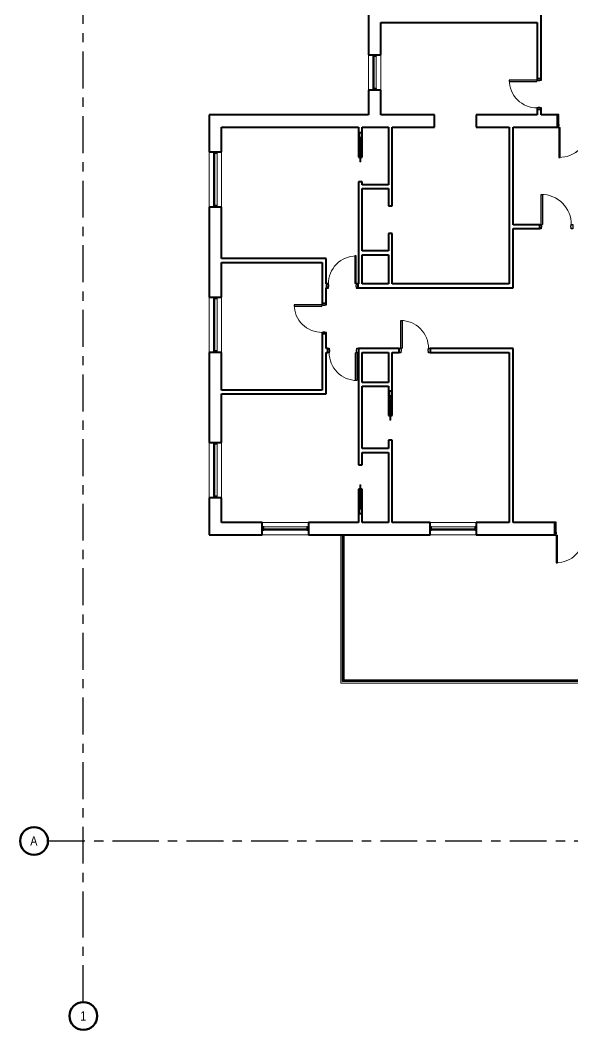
# Model space of a CAD drawing. Header units: inches. Extents: x -1352 to 84, y -1419 to 793.
# Drawn here: x -1352 to -634, y -1419 to -107 of the extents above; entities that cross this region are included whole.
import ezdxf

# ---------------------------------------------------------------- set-up
doc = ezdxf.new("R2010")
doc.units = ezdxf.units.IN
doc.header["$MEASUREMENT"] = 0
doc.linetypes.add('Grid Line', pattern=[84, 48, -12, 12, -12])
for name, color, linetype, lineweight in [('A-DOOR', 31, 'Continuous', 15), ('A-DOOR-FRAM', 31, 'Continuous', 25), ('A-FLOR-HRAL', 11, 'Continuous', 9), ('A-GLAZ-CURT', 52, 'Continuous', 9), ('A-GLAZ-CWMG', 51, 'Continuous', 9), ('I-WALL', 2, 'Continuous', 15), ('S-GRID', 1, 'Continuous', 9), ('S-GRID-IDEN', 1, 'Continuous', 50)]:
    doc.layers.add(name, color=color, linetype=linetype, lineweight=lineweight)
doc.styles.add('Arial Narrow_1', font='ARIALN.TTF', dxfattribs={"height": 12})

# ---------------------------------------------------------------- blocks, each defined once
blk = doc.blocks.new('Door-Pocket-Single - Single Pocket Door-5172794-LEVEL 1 - Map Export')
at = {"layer": 'A-DOOR'}
for p, q in [((-10, 0.75), (-42, 0.75)), ((-42, 0.75), (-42, -0.75)), ((-10, -0.75), (-10, 0.75)), ((-42, -0.75), (-10, -0.75))]:
    blk.add_line(p, q, dxfattribs=at)
blk = doc.blocks.new('Door-Single_CE_ - HM Door-2_ HM Frame-5139876-LEVEL 1 - Map Export')
at = {"layer": 'A-DOOR'}
for p, q in [((18, 39), (16.25, 39)), ((16.25, 39), (16.25, 3)), ((18, 3), (18, 39)), ((16.25, 3), (18, 3))]:
    blk.add_line(p, q, dxfattribs=at)
at = {"layer": 'A-DOOR', "lineweight": 25}
for p, q in [((18, 39), (16.25, 39)), ((16.25, 39), (16.25, 3)), ((18, 3), (18, 39)), ((18, 3), (16.25, 3))]:
    blk.add_line(p, q, dxfattribs=at)
at = {"layer": 'A-DOOR', "lineweight": 9}
blk.add_arc((18, 3), 36, 90, 180.5, dxfattribs=at)
blk.add_arc((18, 3), 36, 90, 180.5, dxfattribs=at)
blk.add_arc((18, 3), 36, 90, 180.5, dxfattribs=at)
blk.add_arc((18, 3), 36, 90, 180.5, dxfattribs=at)
at = {"layer": 'A-DOOR-FRAM'}
for p, q in [((-18, 3), (-20, 3)), ((-20, 3), (-20, -3)), ((-18, 1.25), (-18, 3)), ((-17.5, 1.25), (-18, 1.25)), ((-17.5, -0.75), (-17.5, 1.25)), ((18, 1.25), (17.5, 1.25)), ((17.5, 1.25), (17.5, -0.75)), ((20, 3), (18, 3)), ((18, 3), (18, 1.25)), ((20, -3), (20, 3)), ((-20, -3), (-18, -3)), ((-18, -3), (-18, -0.75)), ((-18, -0.75), (-17.5, -0.75)), ((17.5, -0.75), (18, -0.75)), ((18, -0.75), (18, -3)), ((18, -3), (20, -3))]:
    blk.add_line(p, q, dxfattribs=at)
blk = doc.blocks.new('Door-Pocket-Single - Single Pocket Door-5173088-LEVEL 1 - Map Export')
at = {"layer": 'A-DOOR'}
for p, q in [((-42, 0.75), (-10, 0.75)), ((-42, -0.75), (-42, 0.75)), ((-10, 0.75), (-10, -0.75)), ((-10, -0.75), (-42, -0.75))]:
    blk.add_line(p, q, dxfattribs=at)
blk = doc.blocks.new('Door-Single_CE_ - HM Door-2_ HM Frame-5121650-LEVEL 1 - Map Export')
at = {"layer": 'A-DOOR'}
for p, q in [((16.25, -39), (16.25, -3)), ((16.25, -3), (18, -3)), ((18, -3), (18, -39)), ((18, -39), (16.25, -39))]:
    blk.add_line(p, q, dxfattribs=at)
at = {"layer": 'A-DOOR', "lineweight": 25}
for p, q in [((16.25, -39), (16.25, -3)), ((18, -3), (16.25, -3)), ((18, -3), (18, -39)), ((18, -39), (16.25, -39))]:
    blk.add_line(p, q, dxfattribs=at)
at = {"layer": 'A-DOOR', "lineweight": 9}
blk.add_arc((18, -3), 36, 179.5, 270, dxfattribs=at)
blk.add_arc((18, -3), 36, 179.5, 270, dxfattribs=at)
blk.add_arc((18, -3), 36, 179.5, 270, dxfattribs=at)
blk.add_arc((18, -3), 36, 179.5, 270, dxfattribs=at)
at = {"layer": 'A-DOOR-FRAM'}
for p, q in [((-20, 3), (-18, 3)), ((-20, -3), (-20, 3)), ((-18, 3), (-18, 0.75)), ((-18, 0.75), (-17.5, 0.75)), ((-17.5, 0.75), (-17.5, -1.25)), ((17.5, 0.75), (18, 0.75)), ((17.5, -1.25), (17.5, 0.75)), ((18, 3), (20, 3)), ((18, 0.75), (18, 3)), ((20, 3), (20, -3)), ((-18, -3), (-20, -3)), ((-18, -1.25), (-18, -3)), ((-17.5, -1.25), (-18, -1.25)), ((18, -1.25), (17.5, -1.25)), ((18, -3), (18, -1.25)), ((20, -3), (18, -3))]:
    blk.add_line(p, q, dxfattribs=at)
blk = doc.blocks.new('Door-Single_CE_ - HM Door-2_ HM Frame-5154372-LEVEL 1 - Map Export')
at = {"layer": 'A-DOOR'}
for p, q in [((17.75, -42), (17.75, -3)), ((17.75, -3), (19.5, -3)), ((19.5, -3), (19.5, -42)), ((19.5, -42), (17.75, -42))]:
    blk.add_line(p, q, dxfattribs=at)
at = {"layer": 'A-DOOR', "lineweight": 25}
for p, q in [((17.75, -42), (17.75, -3)), ((19.5, -3), (17.75, -3)), ((19.5, -3), (19.5, -42)), ((19.5, -42), (17.75, -42))]:
    blk.add_line(p, q, dxfattribs=at)
at = {"layer": 'A-DOOR', "lineweight": 9}
for start in [179.5, 179.5, 179.51962, 179.51962]:
    blk.add_arc((19.5, -3), 39, start, 270, dxfattribs=at)
at = {"layer": 'A-DOOR-FRAM'}
for p, q in [((-21.5, 3), (-19.5, 3)), ((-21.5, -3), (-21.5, 3)), ((-19.5, 3), (-19.5, 0.75)), ((-19.5, 0.75), (-19, 0.75)), ((-19, 0.75), (-19, -1.25)), ((19, 0.75), (19.5, 0.75)), ((19, -1.25), (19, 0.75)), ((19.5, 3), (21.5, 3)), ((19.5, 0.75), (19.5, 3)), ((21.5, 3), (21.5, -3)), ((-19.5, -3), (-21.5, -3)), ((-19.5, -1.25), (-19.5, -3)), ((-19, -1.25), (-19.5, -1.25)), ((19.5, -1.25), (19, -1.25)), ((19.5, -3), (19.5, -1.25)), ((21.5, -3), (19.5, -3))]:
    blk.add_line(p, q, dxfattribs=at)
blk = doc.blocks.new('Door-Single_CE_ - HM Door-2_ HM Frame-5154440-LEVEL 1 - Map Export')
at = {"layer": 'A-DOOR'}
for p, q in [((19.5, 47.5), (17.75, 47.5)), ((17.75, 47.5), (17.75, 8.5)), ((19.5, 8.5), (19.5, 47.5)), ((17.75, 8.5), (19.5, 8.5))]:
    blk.add_line(p, q, dxfattribs=at)
at = {"layer": 'A-DOOR', "lineweight": 25}
for p, q in [((19.5, 47.5), (17.75, 47.5)), ((17.75, 47.5), (17.75, 8.5)), ((19.5, 8.5), (19.5, 47.5)), ((19.5, 8.5), (17.75, 8.5))]:
    blk.add_line(p, q, dxfattribs=at)
at = {"layer": 'A-DOOR', "lineweight": 9}
for end in [180.5, 180.5, 180.48038, 180.48038]:
    blk.add_arc((19.5, 8.5), 39, 90, end, dxfattribs=at)
at = {"layer": 'A-DOOR-FRAM'}
for p, q in [((-19.5, 8.5), (-21.5, 8.5)), ((-21.5, 8.5), (-21.5, -8.5)), ((-19.5, 6.75), (-19.5, 8.5)), ((-19, 6.75), (-19.5, 6.75)), ((-19.5, -8.5), (-19.5, 4.75)), ((-19.5, 4.75), (-19, 4.75)), ((-19, 4.75), (-19, 6.75)), ((19.5, 6.75), (19, 6.75)), ((19, 6.75), (19, 4.75)), ((19, 4.75), (19.5, 4.75)), ((21.5, 8.5), (19.5, 8.5)), ((19.5, 8.5), (19.5, 6.75)), ((19.5, 4.75), (19.5, -8.5)), ((21.5, -8.5), (21.5, 8.5)), ((-21.5, -8.5), (-19.5, -8.5)), ((19.5, -8.5), (21.5, -8.5))]:
    blk.add_line(p, q, dxfattribs=at)
blk = doc.blocks.new('System Panel - zGlazed-5218120-LEVEL 1 - Map Export')
at = {"layer": 'A-GLAZ-CURT', "lineweight": 15}
for p, q in [((21, -0.5), (-21, -0.5)), ((-21, -0.5), (-21, -1.5)), ((-21, -1.5), (21, -1.5)), ((21, -1.5), (21, -0.5))]:
    blk.add_line(p, q, dxfattribs=at)
blk = doc.blocks.new('Rectangular Mullion - 4 1_2_ x 2_ Rectangular_CE_-5161547-LEVEL 1 - Map Export')
at = {"layer": 'A-GLAZ-CWMG'}
for p, q in [((-893.8, -195.7), (-893.8, -153.7)), ((-889.3, -195.7), (-889.3, -153.7))]:
    blk.add_line(p, q, dxfattribs=at)
blk = doc.blocks.new('Rectangular Mullion - 4 1_2_ x 2_ Rectangular_CE_-5218101-LEVEL 1 - Map Export')
at = {"layer": 'A-GLAZ-CWMG', "lineweight": 25}
for p, q in [((-2, 2.25), (0, 2.25)), ((-2, -2.25), (-2, 2.25)), ((0, 2.25), (0, -2.25)), ((0, -2.25), (-2, -2.25))]:
    blk.add_line(p, q, dxfattribs=at)
blk = doc.blocks.new('Rectangular Mullion - 4 1_2_ x 2_ Rectangular_CE_-5218102-LEVEL 1 - Map Export')
at = {"layer": 'A-GLAZ-CWMG', "lineweight": 25}
for p, q in [((0, 2.25), (-2, 2.25)), ((-2, 2.25), (-2, -2.25)), ((0, -2.25), (0, 2.25)), ((-2, -2.25), (0, -2.25))]:
    blk.add_line(p, q, dxfattribs=at)
blk = doc.blocks.new('System Panel - zGlazed-5218125-LEVEL 1 - Map Export')
at = {"layer": 'A-GLAZ-CURT', "lineweight": 15}
for p, q in [((34, 1.5), (-34, 1.5)), ((-34, 1.5), (-34, 0.5)), ((-34, 0.5), (34, 0.5)), ((34, 0.5), (34, 1.5))]:
    blk.add_line(p, q, dxfattribs=at)
blk = doc.blocks.new('Rectangular Mullion - 4 1_2_ x 2_ Rectangular_CE_-5210159-LEVEL 1 - Map Export')
at = {"layer": 'A-GLAZ-CWMG'}
for p, q in [((-1100.7, -657.7), (-1100.7, -725.7)), ((-1096.2, -657.7), (-1096.2, -725.7))]:
    blk.add_line(p, q, dxfattribs=at)
blk = doc.blocks.new('Rectangular Mullion - 4 1_2_ x 2_ Rectangular_CE_-5218122-LEVEL 1 - Map Export')
at = {"layer": 'A-GLAZ-CWMG', "lineweight": 25}
for p, q in [((-2, 2.25), (0, 2.25)), ((-2, -2.25), (-2, 2.25)), ((0, 2.25), (0, -2.25)), ((0, -2.25), (-2, -2.25))]:
    blk.add_line(p, q, dxfattribs=at)
blk = doc.blocks.new('Rectangular Mullion - 4 1_2_ x 2_ Rectangular_CE_-5218123-LEVEL 1 - Map Export')
at = {"layer": 'A-GLAZ-CWMG', "lineweight": 25}
for p, q in [((0, 2.25), (-2, 2.25)), ((-2, 2.25), (-2, -2.25)), ((0, -2.25), (0, 2.25)), ((-2, -2.25), (0, -2.25))]:
    blk.add_line(p, q, dxfattribs=at)
blk = doc.blocks.new('Door-Single_CE_ - HM Door-2_ HM Frame-5214509-LEVEL 1 - Map Export')
at = {"layer": 'A-DOOR'}
for p, q in [((18, 44.5), (16.25, 44.5)), ((16.25, 44.5), (16.25, 8.5)), ((18, 8.5), (18, 44.5)), ((16.25, 8.5), (18, 8.5))]:
    blk.add_line(p, q, dxfattribs=at)
at = {"layer": 'A-DOOR', "lineweight": 25}
for p, q in [((18, 44.5), (16.25, 44.5)), ((16.25, 44.5), (16.25, 8.5)), ((18, 8.5), (18, 44.5)), ((18, 8.5), (16.25, 8.5))]:
    blk.add_line(p, q, dxfattribs=at)
at = {"layer": 'A-DOOR', "lineweight": 9}
blk.add_arc((18, 8.5), 36, 90, 180.5, dxfattribs=at)
blk.add_arc((18, 8.5), 36, 90, 180.5, dxfattribs=at)
blk.add_arc((18, 8.5), 36, 90, 180.5, dxfattribs=at)
blk.add_arc((18, 8.5), 36, 90, 180.5, dxfattribs=at)
at = {"layer": 'A-DOOR-FRAM'}
for p, q in [((-18, 8.5), (-20, 8.5)), ((-20, 8.5), (-20, -8.5)), ((-18, 6.75), (-18, 8.5)), ((-17.5, 6.75), (-18, 6.75)), ((-18, -8.5), (-18, 4.75)), ((-18, 4.75), (-17.5, 4.75)), ((-17.5, 4.75), (-17.5, 6.75)), ((18, 6.75), (17.5, 6.75)), ((17.5, 6.75), (17.5, 4.75)), ((17.5, 4.75), (18, 4.75)), ((20, 8.5), (18, 8.5)), ((18, 8.5), (18, 6.75)), ((18, 4.75), (18, -8.5)), ((20, -8.5), (20, 8.5)), ((-20, -8.5), (-18, -8.5)), ((18, -8.5), (20, -8.5))]:
    blk.add_line(p, q, dxfattribs=at)
blk = doc.blocks.new('System Panel - zGlazed-5230621-LEVEL 1 - Map Export')
at = {"layer": 'A-GLAZ-CURT', "lineweight": 15}
for p, q in [((28, 1.5), (-28, 1.5)), ((-28, 1.5), (-28, 0.5)), ((-28, 0.5), (28, 0.5)), ((28, 0.5), (28, 1.5))]:
    blk.add_line(p, q, dxfattribs=at)
blk = doc.blocks.new('Rectangular Mullion - 4 1_2_ x 2_ Rectangular_CE_-5230058-LEVEL 1 - Map Export')
at = {"layer": 'A-GLAZ-CWMG'}
for p, q in [((-271.4, -765.5), (-215.4, -765.5)), ((-271.4, -770), (-215.4, -770))]:
    blk.add_line(p, q, dxfattribs=at)
blk = doc.blocks.new('Top Rail Type - Top Rail_Internal_-5231426-LEVEL 1 - Map Export')
at = {"layer": 'A-FLOR-HRAL'}
for p, q in [((-935.5, -968.7), (-935.5, -775.7)), ((-933.5, -966.7), (-933.5, -775.7)), ((-315.6, -775.7), (-315.6, -966.7)), ((-313.6, -775.7), (-313.6, -968.7)), ((-313.6, -968.7), (-935.5, -968.7)), ((-315.6, -966.7), (-933.5, -966.7))]:
    blk.add_line(p, q, dxfattribs=at)
blk = doc.blocks.new('Handrail Type - Handrail_Internal_-5231441-LEVEL 1 - Map Export')
at = {"layer": 'A-FLOR-HRAL'}
for p, q in [((-932.5, -775.7), (-932.5, -965.7)), ((-931, -964.2), (-931, -775.7)), ((-318.1, -775.7), (-318.1, -964.2)), ((-316.6, -965.7), (-316.6, -775.7)), ((-932.5, -965.7), (-316.6, -965.7)), ((-318.1, -964.2), (-931, -964.2))]:
    blk.add_line(p, q, dxfattribs=at)
for points in [[(-931.8, -965.1), (-931.8, -965), (-931.8, -965), (-931.7, -965), (-931.7, -964.9), (-931.6, -964.9), (-931.6, -964.9)], [(-317.2, -965.1), (-317.2, -965), (-317.3, -965), (-317.3, -965), (-317.4, -964.9), (-317.4, -964.9), (-317.4, -964.9)]]:
    blk.add_open_spline(points, degree=3, knots=[0.46086968, 0.46086968, 0.46086968, 0.46086968, 0.47916667, 0.5, 0.52083333, 0.53913032, 0.53913032, 0.53913032, 0.53913032], dxfattribs=at)
blk = doc.blocks.new('Handrail Type - Handrail_Internal_-V1-LEVEL 1 - Map Export')
at = {"layer": 'A-FLOR-HRAL'}
for p, q in [((-932.5, -775.7), (-932.5, -965.7)), ((-931, -775.7), (-931, -964.2)), ((-318.1, -964.2), (-318.1, -775.7)), ((-316.6, -965.7), (-316.6, -775.7)), ((-932.5, -965.7), (-316.6, -965.7)), ((-931, -964.2), (-318.1, -964.2))]:
    blk.add_line(p, q, dxfattribs=at)
blk = doc.blocks.new('Grid - Grid Head-Circle_CE_-46466-LEVEL 1 - Map Export')
at = {"layer": 'S-GRID-IDEN'}
blk.add_circle((0, 0), 0.188, dxfattribs=at)

msp = doc.modelspace()

# ---------------------------------------------------------------- linework, layer by layer
at = {"layer": 'I-WALL', "lineweight": 40}
for p, q in [((-675.1, -182.7), (-675.1, -64.7)), ((-899.5, -70.7), (-899.5, -151.7)), ((-883.5, -151.7), (-883.5, -109.7)), ((-883.5, -109.7), (-680.1, -109.7)), ((-680.1, -109.7), (-680.1, -182.7)), ((-899.5, -151.7), (-883.5, -151.7)), ((-680.1, -182.7), (-675.1, -182.7)), ((-883.5, -197.7), (-899.5, -197.7)), ((-899.5, -197.7), (-899.5, -229.7)), ((-883.5, -229.7), (-883.5, -197.7)), ((-675.1, -222.7), (-680.1, -222.7)), ((-680.1, -222.7), (-680.1, -229.7)), ((-675.1, -229.7), (-675.1, -222.7)), ((-1106.5, -229.7), (-1106.5, -277.7)), ((-899.5, -229.7), (-1106.5, -229.7)), ((-813.5, -229.7), (-883.5, -229.7)), ((-813.5, -245.7), (-813.5, -229.7)), ((-680.1, -229.7), (-759.4, -229.7)), ((-759.4, -229.7), (-759.4, -245.7)), ((-654, -229.7), (-675.1, -229.7)), ((-654, -245.7), (-654, -229.7)), ((-1090.5, -277.7), (-1090.5, -245.7)), ((-1090.5, -245.7), (-912.5, -245.7)), ((-912.5, -245.7), (-912.5, -284.7)), ((-907.5, -245.7), (-873.5, -245.7)), ((-907.5, -284.7), (-907.5, -245.7)), ((-873.5, -245.7), (-873.5, -320.7)), ((-868.5, -245.7), (-813.5, -245.7)), ((-868.5, -348.2), (-868.5, -245.7)), ((-759.4, -245.7), (-716.5, -245.7)), ((-716.5, -245.7), (-716.5, -449.7)), ((-711.5, -372.7), (-711.5, -245.7)), ((-711.5, -245.7), (-654, -245.7)), ((-911.5, -284.7), (-911.5, -252.7)), ((-911.5, -252.7), (-908.5, -252.7)), ((-908.5, -252.7), (-908.5, -284.7)), ((-1106.5, -277.7), (-1090.5, -277.7)), ((-912.5, -284.7), (-911.5, -284.7)), ((-908.5, -284.7), (-907.5, -284.7)), ((-907.5, -316.7), (-912.5, -316.7)), ((-912.5, -316.7), (-912.5, -449.7)), ((-907.5, -320.7), (-907.5, -316.7)), ((-873.5, -320.7), (-907.5, -320.7)), ((-907.5, -406.7), (-907.5, -325.7)), ((-907.5, -325.7), (-873.5, -325.7)), ((-873.5, -325.7), (-873.5, -348.2)), ((-1090.5, -349.7), (-1106.5, -349.7)), ((-1106.5, -349.7), (-1106.5, -466.7)), ((-1090.5, -416.7), (-1090.5, -349.7)), ((-873.5, -348.2), (-868.5, -348.2)), ((-677, -372.7), (-711.5, -372.7)), ((-711.5, -454.7), (-711.5, -377.7)), ((-711.5, -377.7), (-677, -377.7)), ((-677, -377.7), (-677, -372.7)), ((-868.5, -384.2), (-873.5, -384.2)), ((-873.5, -384.2), (-873.5, -406.7)), ((-868.5, -449.7), (-868.5, -384.2)), ((-873.5, -406.7), (-907.5, -406.7)), ((-954.5, -416.7), (-1090.5, -416.7)), ((-954.5, -449.7), (-954.5, -416.7)), ((-907.5, -449.7), (-907.5, -411.7)), ((-907.5, -411.7), (-873.5, -411.7)), ((-873.5, -411.7), (-873.5, -449.7)), ((-1090.5, -466.7), (-1090.5, -421.7)), ((-1090.5, -421.7), (-959.5, -421.7)), ((-959.5, -421.7), (-959.5, -474.7)), ((-953.5, -449.7), (-954.5, -449.7)), ((-954.5, -474.7), (-954.5, -454.7)), ((-954.5, -454.7), (-953.5, -454.7)), ((-953.5, -454.7), (-953.5, -449.7)), ((-912.5, -449.7), (-913.5, -449.7)), ((-913.5, -449.7), (-913.5, -454.7)), ((-913.5, -454.7), (-711.5, -454.7)), ((-873.5, -449.7), (-907.5, -449.7)), ((-716.5, -449.7), (-868.5, -449.7)), ((-1106.5, -466.7), (-1090.5, -466.7)), ((-959.5, -474.7), (-954.5, -474.7)), ((-959.5, -514.7), (-959.5, -587.7)), ((-954.5, -514.7), (-959.5, -514.7)), ((-954.5, -533.7), (-954.5, -514.7)), ((-952.5, -533.7), (-954.5, -533.7)), ((-952.5, -538.7), (-952.5, -533.7)), ((-912.5, -533.7), (-912.5, -684.7)), ((-859.5, -533.7), (-912.5, -533.7)), ((-859.5, -538.7), (-859.5, -533.7)), ((-711.5, -533.7), (-819.5, -533.7)), ((-819.5, -533.7), (-819.5, -538.7)), ((-711.5, -759.7), (-711.5, -533.7)), ((-1090.5, -538.7), (-1106.5, -538.7)), ((-1106.5, -538.7), (-1106.5, -655.7)), ((-1090.5, -587.7), (-1090.5, -538.7)), ((-954.5, -592.7), (-954.5, -538.7)), ((-954.5, -538.7), (-952.5, -538.7)), ((-907.5, -577.7), (-907.5, -538.7)), ((-907.5, -538.7), (-873.5, -538.7)), ((-873.5, -538.7), (-873.5, -577.7)), ((-868.5, -620.7), (-868.5, -538.7)), ((-868.5, -538.7), (-859.5, -538.7)), ((-819.5, -538.7), (-716.5, -538.7)), ((-716.5, -538.7), (-716.5, -759.7)), ((-959.5, -587.7), (-1090.5, -587.7)), ((-873.5, -577.7), (-907.5, -577.7)), ((-907.5, -663.7), (-907.5, -582.7)), ((-907.5, -582.7), (-873.5, -582.7)), ((-873.5, -582.7), (-873.5, -620.7)), ((-872.5, -620.7), (-872.5, -588.7)), ((-872.5, -588.7), (-869.5, -588.7)), ((-869.5, -588.7), (-869.5, -620.7)), ((-1090.5, -655.7), (-1090.5, -592.7)), ((-1090.5, -592.7), (-954.5, -592.7)), ((-873.5, -620.7), (-872.5, -620.7)), ((-869.5, -620.7), (-868.5, -620.7)), ((-1106.5, -655.7), (-1090.5, -655.7)), ((-873.5, -652.7), (-873.5, -663.7)), ((-868.5, -652.7), (-873.5, -652.7)), ((-868.5, -759.7), (-868.5, -652.7)), ((-873.5, -663.7), (-907.5, -663.7)), ((-907.5, -684.7), (-907.5, -668.7)), ((-907.5, -668.7), (-873.5, -668.7)), ((-873.5, -668.7), (-873.5, -759.7)), ((-912.5, -684.7), (-907.5, -684.7)), ((-912.5, -716.7), (-912.5, -759.7)), ((-911.5, -716.7), (-912.5, -716.7)), ((-911.5, -748.7), (-911.5, -716.7)), ((-907.5, -716.7), (-908.5, -716.7)), ((-908.5, -716.7), (-908.5, -748.7)), ((-907.5, -759.7), (-907.5, -716.7)), ((-1090.5, -727.7), (-1106.5, -727.7)), ((-1106.5, -727.7), (-1106.5, -775.7)), ((-1090.5, -759.7), (-1090.5, -727.7)), ((-1037.5, -759.7), (-1090.5, -759.7)), ((-1037.5, -775.7), (-1037.5, -759.7)), ((-912.5, -759.7), (-977.5, -759.7)), ((-977.5, -759.7), (-977.5, -775.7)), ((-908.5, -748.7), (-911.5, -748.7)), ((-873.5, -759.7), (-907.5, -759.7)), ((-819.4, -759.7), (-868.5, -759.7)), ((-819.4, -775.7), (-819.4, -759.7)), ((-716.5, -759.7), (-759.4, -759.7)), ((-759.4, -759.7), (-759.4, -775.7)), ((-657.5, -759.7), (-711.5, -759.7)), ((-657.5, -775.7), (-657.5, -759.7)), ((-1106.5, -775.7), (-1037.5, -775.7)), ((-977.5, -775.7), (-819.4, -775.7)), ((-759.4, -775.7), (-657.5, -775.7))]:
    msp.add_line(p, q, dxfattribs=at)
at = {"layer": 'I-WALL'}
for p, q in [((-899.5, -197.7), (-899.5, -151.7)), ((-883.5, -151.7), (-883.5, -197.7)), ((-1106.5, -349.7), (-1106.5, -277.7)), ((-1090.5, -277.7), (-1090.5, -349.7)), ((-1106.5, -538.7), (-1106.5, -466.7)), ((-1090.5, -466.7), (-1090.5, -538.7)), ((-1106.5, -727.7), (-1106.5, -655.7)), ((-1090.5, -655.7), (-1090.5, -727.7)), ((-1037.5, -759.7), (-977.5, -759.7)), ((-819.4, -759.7), (-759.4, -759.7)), ((-977.5, -775.7), (-1037.5, -775.7)), ((-759.4, -775.7), (-819.4, -775.7))]:
    msp.add_line(p, q, dxfattribs=at)
at = {"layer": 'S-GRID', "linetype": 'Grid Line', "lineweight": 25}
for p, q in [((-1270, -1287.4), (-1270, -13)), ((-1316, -1173.9), (-1220, -1173.9)), ((-1220, -1173.9), (-11.6, -1173.9)), ((-1270, -1383.4), (-1270, -1287.4))]:
    msp.add_line(p, q, dxfattribs=at)

# ---------------------------------------------------------------- block references
at = {"layer": 'A-DOOR', "lineweight": 9}
for name, p, rotation in [('Door-Single_CE_ - HM Door-2_ HM Frame-5139876-LEVEL 1 - Map Export', (-677.6, -202.7), 89.99999999999969), ('Door-Single_CE_ - HM Door-2_ HM Frame-5154440-LEVEL 1 - Map Export', (-632.5, -237.7), 180), ('Door-Single_CE_ - HM Door-2_ HM Frame-5154372-LEVEL 1 - Map Export', (-655.5, -375.2), 180), ('Door-Single_CE_ - HM Door-2_ HM Frame-5139876-LEVEL 1 - Map Export', (-957, -494.7), 89.99999999999991), ('Door-Single_CE_ - HM Door-2_ HM Frame-5121650-LEVEL 1 - Map Export', (-839.5, -536.2), 180), ('Door-Single_CE_ - HM Door-2_ HM Frame-5214509-LEVEL 1 - Map Export', (-637.5, -767.7), 180)]:
    msp.add_blockref(name, p, dxfattribs=dict(at, rotation=rotation))
at = {"layer": 'A-DOOR'}
for name, p, rotation in [('Door-Pocket-Single - Single Pocket Door-5172794-LEVEL 1 - Map Export', (-910, -300.7), 269.9999999999997), ('Door-Pocket-Single - Single Pocket Door-5172794-LEVEL 1 - Map Export', (-871, -636.7), 269.9999999999999), ('Door-Pocket-Single - Single Pocket Door-5173088-LEVEL 1 - Map Export', (-910, -700.7), 89.99999999999989)]:
    msp.add_blockref(name, p, dxfattribs=dict(at, rotation=rotation))
at = {"layer": 'A-DOOR', "lineweight": 9}
for name, p in [('Door-Single_CE_ - HM Door-2_ HM Frame-5139876-LEVEL 1 - Map Export', (-933.5, -452.2)), ('Door-Single_CE_ - HM Door-2_ HM Frame-5121650-LEVEL 1 - Map Export', (-932.5, -536.2))]:
    msp.add_blockref(name, p, dxfattribs=at)
at = {"layer": 'A-FLOR-HRAL'}
for name in ['Top Rail Type - Top Rail_Internal_-5231426-LEVEL 1 - Map Export', 'Handrail Type - Handrail_Internal_-5231441-LEVEL 1 - Map Export', 'Handrail Type - Handrail_Internal_-V1-LEVEL 1 - Map Export']:
    msp.add_blockref(name, (0, 0), dxfattribs=at)
at = {"layer": 'A-GLAZ-CURT'}
for name, p, rotation in [('System Panel - zGlazed-5218120-LEVEL 1 - Map Export', (-891.5, -174.7), 269.9999999999999), ('System Panel - zGlazed-5218125-LEVEL 1 - Map Export', (-1098.5, -313.7), 89.99999999999969), ('System Panel - zGlazed-5218125-LEVEL 1 - Map Export', (-1098.5, -502.7), 89.99999999999976), ('System Panel - zGlazed-5218125-LEVEL 1 - Map Export', (-1098.5, -691.7), 89.99999999999976), ('System Panel - zGlazed-5230621-LEVEL 1 - Map Export', (-1007.5, -767.7), 180), ('System Panel - zGlazed-5230621-LEVEL 1 - Map Export', (-789.4, -767.7), 180)]:
    msp.add_blockref(name, p, dxfattribs=dict(at, rotation=rotation))
at = {"layer": 'A-GLAZ-CWMG'}
for name, p, rotation in [('Rectangular Mullion - 4 1_2_ x 2_ Rectangular_CE_-5218102-LEVEL 1 - Map Export', (-891.5, -151.7), 89.99999999999991), ('Rectangular Mullion - 4 1_2_ x 2_ Rectangular_CE_-5218123-LEVEL 1 - Map Export', (-1098.5, -349.7), 269.9999999999997), ('Rectangular Mullion - 4 1_2_ x 2_ Rectangular_CE_-5218123-LEVEL 1 - Map Export', (-1098.5, -538.7), 269.9999999999998), ('Rectangular Mullion - 4 1_2_ x 2_ Rectangular_CE_-5218123-LEVEL 1 - Map Export', (-1098.5, -727.7), 269.9999999999998)]:
    msp.add_blockref(name, p, dxfattribs=dict(at, rotation=rotation))
for name, p in [('Rectangular Mullion - 4 1_2_ x 2_ Rectangular_CE_-5161547-LEVEL 1 - Map Export', (0, 0)), ('Rectangular Mullion - 4 1_2_ x 2_ Rectangular_CE_-5210159-LEVEL 1 - Map Export', (0, 378)), ('Rectangular Mullion - 4 1_2_ x 2_ Rectangular_CE_-5210159-LEVEL 1 - Map Export', (0, 189)), ('Rectangular Mullion - 4 1_2_ x 2_ Rectangular_CE_-5210159-LEVEL 1 - Map Export', (0, 0)), ('Rectangular Mullion - 4 1_2_ x 2_ Rectangular_CE_-5230058-LEVEL 1 - Map Export', (-764.1, 0)), ('Rectangular Mullion - 4 1_2_ x 2_ Rectangular_CE_-5218123-LEVEL 1 - Map Export', (-977.5, -767.7)), ('Rectangular Mullion - 4 1_2_ x 2_ Rectangular_CE_-5230058-LEVEL 1 - Map Export', (-546, 0)), ('Rectangular Mullion - 4 1_2_ x 2_ Rectangular_CE_-5218123-LEVEL 1 - Map Export', (-759.4, -767.7))]:
    msp.add_blockref(name, p, dxfattribs=at)
at = {"layer": 'A-GLAZ-CWMG', "extrusion": (0, 0, -1)}
for name, p, rotation in [('Rectangular Mullion - 4 1_2_ x 2_ Rectangular_CE_-5218101-LEVEL 1 - Map Export', (891.5, -197.7), 270.0000000000001), ('Rectangular Mullion - 4 1_2_ x 2_ Rectangular_CE_-5218122-LEVEL 1 - Map Export', (1098.5, -277.7), 90.00000000000033), ('Rectangular Mullion - 4 1_2_ x 2_ Rectangular_CE_-5218122-LEVEL 1 - Map Export', (1098.5, -466.7), 90.00000000000024), ('Rectangular Mullion - 4 1_2_ x 2_ Rectangular_CE_-5218122-LEVEL 1 - Map Export', (1098.5, -655.7), 90.00000000000024)]:
    msp.add_blockref(name, p, dxfattribs=dict(at, rotation=rotation))
for p in [(1037.5, -767.7), (819.4, -767.7)]:
    msp.add_blockref('Rectangular Mullion - 4 1_2_ x 2_ Rectangular_CE_-5218122-LEVEL 1 - Map Export', p, dxfattribs=at)
at = {"layer": 'S-GRID-IDEN', "xscale": 95.99999999999994, "yscale": 95.99999999999994, "zscale": 95.99999999999994, "rotation": 269.9999999999995}
msp.add_blockref('Grid - Grid Head-Circle_CE_-46466-LEVEL 1 - Map Export', (-1334, -1173.9), dxfattribs=at)
at = {"layer": 'S-GRID-IDEN', "xscale": 95.99999999999994, "yscale": 95.99999999999994, "zscale": 95.99999999999994}
msp.add_blockref('Grid - Grid Head-Circle_CE_-46466-LEVEL 1 - Map Export', (-1270, -1401.4), dxfattribs=at)

# ---------------------------------------------------------------- next in the draw order: texts
at = {"layer": 'S-GRID-IDEN', "lineweight": 9, "char_height": 12, "attachment_point": 1, "style": 'Arial Narrow_1', "bg_fill": 3, "box_fill_scale": 1.25, "bg_fill_color": 9, "bg_fill_true_color": 13158600, "bg_fill_transparency": 0}
for s, insert, width in [('A', (-1338.9, -1167.8), 11.211), ('1', (-1274, -1395.4), 9.393)]:
    msp.add_mtext(s, dxfattribs=dict(at, insert=insert, width=width))

doc.saveas('drawing.dxf')
